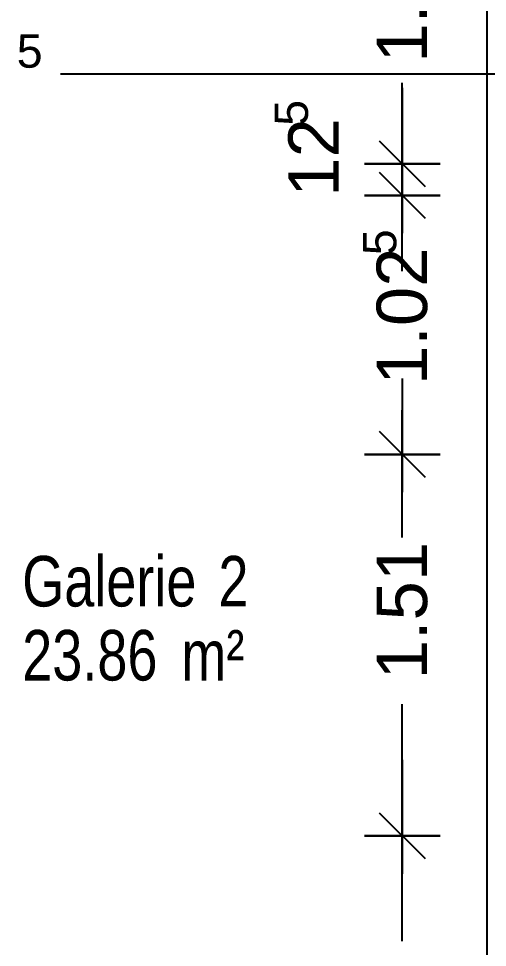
# Model space of a CAD drawing. Extents: x 0 to 756, y -25 to 420.
# Drawn here: x 174.5 to 211.6, y 67.1 to 140.7 of the extents above; entities that cross this region are included whole.
import ezdxf
from ezdxf.lldxf.tags import DXFTag

# ---------------------------------------------------------------- set-up
doc = ezdxf.new("R2010")
doc.units = 0
doc.layers.get('0').update_dxf_attribs({"lineweight": 25})
doc.layers.get('DEFPOINTS').update_dxf_attribs({"lineweight": 25})
for name, color, linetype, lineweight in [('ALLGEMEIN01', 7, 'Continuous', 13), ('RAUMBEZEICHNUNG', 7, 'Continuous', 13), ('Standard', 7, 'Continuous', 25), ('WOHNFL_CHE-ROHBAU', 7, 'Continuous', 13)]:
    doc.layers.add(name, color=color, linetype=linetype, lineweight=lineweight)
doc.styles.get("Standard").update_dxf_attribs({"font": 'arial.ttf'})
tags = doc.linetypes.add('VERDECKT2_S2', pattern=[0.27, 0.2, -0.07]).pattern_tags.tags
tags[6:7] = [DXFTag(74, 4), DXFTag(75, 0), DXFTag(340, '0'), DXFTag(46, 1.0), DXFTag(50, 0.0), DXFTag(44, 0.0), DXFTag(45, 0.0)]
tags[4:5] = [DXFTag(74, 4), DXFTag(75, 0), DXFTag(340, '0'), DXFTag(46, 1.0), DXFTag(50, 0.0), DXFTag(44, 0.0), DXFTag(45, 0.0)]

# ---------------------------------------------------------------- blocks, each defined once
blk = doc.blocks.new('Referenz-A0T78PG4OY')
at = {"layer": 'ALLGEMEIN01', "color": 0, "linetype": 'VERDECKT2_S2', "lineweight": -2, "ltscale": 0.25}
blk.add_line((211.567, 414.475), (211.567, 5.763), dxfattribs=at)
at = {"layer": 'DEFPOINTS', "color": 0, "linetype": 'Continuous', "lineweight": -2, "ltscale": 0.25}
for p, q in [((204.876, 129.168), (204.876, 129.168)), ((204.876, 126.668), (204.876, 126.668)), ((204.876, 106.168), (204.876, 106.168)), ((204.876, 75.976), (204.876, 75.976))]:
    blk.add_line(p, q, dxfattribs=at)
at = {"layer": 'Standard', "color": 0, "lineweight": -2}
for p, q in [((177.829, 136.299), (217.667, 136.299)), ((204.876, 129.168), (204.876, 135.58)), ((204.876, 135.168), (204.876, 126.168)), ((204.876, 132.668), (204.876, 123.668)), ((204.876, 123.168), (204.876, 132.168)), ((206.676, 127.368), (203.076, 130.968)), ((203.076, 130.968), (206.676, 127.368)), ((204.876, 120.668), (204.876, 129.668)), ((207.876, 129.168), (201.876, 129.168)), ((201.876, 129.168), (207.876, 129.168)), ((204.876, 126.668), (204.876, 129.168)), ((206.676, 124.868), (203.076, 128.468)), ((203.076, 128.468), (206.676, 124.868)), ((207.876, 126.668), (201.876, 126.668)), ((201.876, 126.668), (207.876, 126.668)), ((204.876, 125.668), (204.876, 126.668)), ((204.876, 112.168), (204.876, 103.168)), ((204.876, 106.168), (204.876, 109.668)), ((204.876, 100.168), (204.876, 109.168)), ((206.676, 104.368), (203.076, 107.968)), ((203.076, 107.968), (206.676, 104.368)), ((207.876, 106.168), (201.876, 106.168)), ((201.876, 106.168), (207.876, 106.168)), ((204.876, 99.581), (204.876, 106.168)), ((204.876, 75.976), (204.876, 86.381)), ((204.876, 81.976), (204.876, 72.976)), ((204.876, 69.976), (204.876, 78.976)), ((206.676, 74.176), (203.076, 77.776)), ((203.076, 77.776), (206.676, 74.176)), ((207.876, 75.976), (201.876, 75.976)), ((201.876, 75.976), (207.876, 75.976)), ((204.876, 67.646), (204.876, 75.976))]:
    blk.add_line(p, q, dxfattribs=at)
at = {"layer": 'RAUMBEZEICHNUNG', "color": 0, "linetype": 'Continuous', "ltscale": 0.13, "char_height": 4, "attachment_point": 1}
for s, insert in [('{\\W0.8;\\fPosterama Text Light;Galerie}', (174.792, 98.125)), ('{\\W0.8;\\fPosterama Text Light;2}', (190.325, 98.125))]:
    blk.add_mtext(s, dxfattribs=dict(at, insert=insert))
at = {"layer": 'Standard', "color": 0, "lineweight": -2, "attachment_point": 1, "rotation": 90}
for s, insert, char_height in [('{\\fArial;1.13}', (202.844, 137.176), 4), ('{\\fArial;5}', (194.775, 132.17), 2.64), ('{\\fArial;12}', (195.855, 126.563), 4), ('{\\fArial;5}', (201.764, 121.926), 2.64), ('{\\fArial;1.02}', (202.844, 111.66), 4), ('{\\fArial;1.51}', (202.844, 88.361), 4)]:
    blk.add_mtext(s, dxfattribs=dict(at, insert=insert, char_height=char_height))
at = {"layer": 'Standard', "color": 0, "lineweight": -2, "insert": (174.359, 139.411), "char_height": 2.64, "attachment_point": 1}
blk.add_mtext('{\\fArial;5}', dxfattribs=at)
at = {"layer": 'WOHNFL_CHE-ROHBAU', "color": 0, "linetype": 'Continuous', "ltscale": 0.13, "char_height": 4, "attachment_point": 1}
for s, insert in [('{\\W0.8;\\fPosterama Text Light;23.86}', (174.792, 92.266)), ('{\\W0.8;\\fPosterama Text Light;m²}', (187.391, 92.266))]:
    blk.add_mtext(s, dxfattribs=dict(at, insert=insert))

msp = doc.modelspace()

# ---------------------------------------------------------------- block references
at = {"color": 8, "lineweight": 25, "ltscale": 0.25, "true_color": 0x808080}
msp.add_blockref('Referenz-A0T78PG4OY', (0, 0), dxfattribs=at)

doc.saveas('drawing.dxf')
